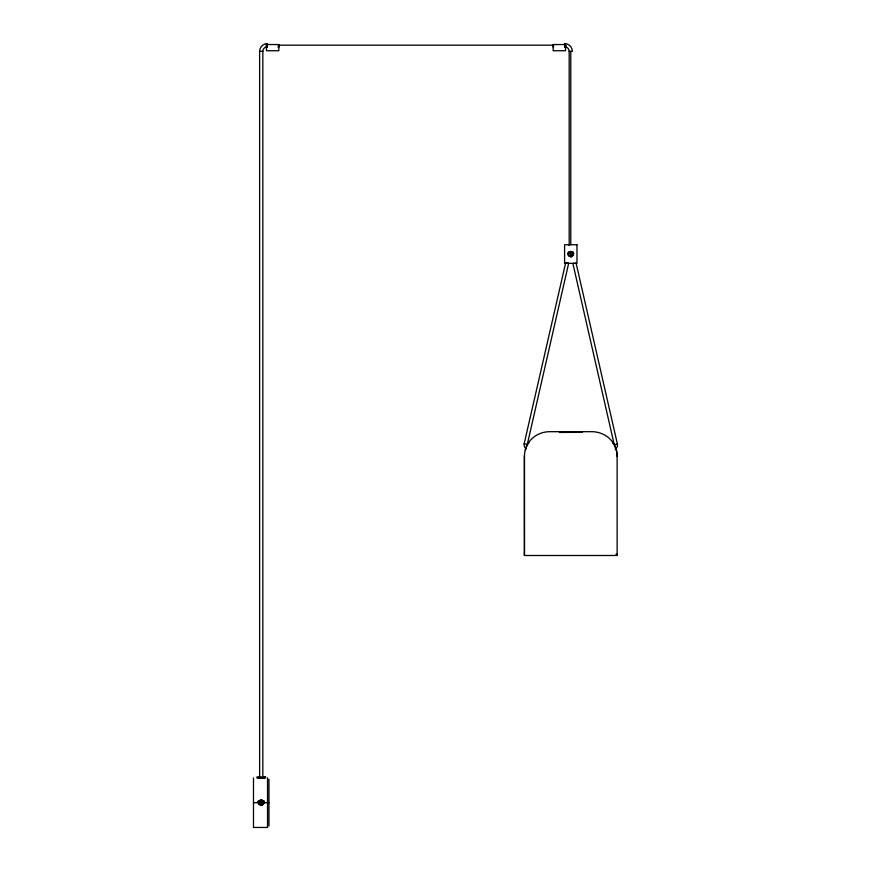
<?xml version="1.0" encoding="UTF-8"?>
<svg xmlns="http://www.w3.org/2000/svg" width="871" height="871" viewBox="0 0 871 871"><rect width="100%" height="100%" fill="white"/><g stroke="black" fill="none" stroke-linecap="round" stroke-linejoin="round"><path stroke-width="1.31" d="M278.437 47.284L278.796 45.161A2.428 1.111 64.4 0 1 278.916 46.99M524.429 455.642L524.418 554.435M278.796 45.248L278.208 47.317M617.147 554.435L617.136 455.642A24.736 24.736 0 0 0 613.826 444.068C609.635 436.469 601.012 431.896 592.454 431.689L549.111 431.689C540.553 431.896 531.931 436.469 527.739 444.068A24.911 24.911 0 0 0 525.267 450.002M617.147 554.587L617.093 555.458L617.147 554.272L615.906 554.272M278.731 45.161L278.709 46.098M564.767 47.372L565.453 44.606M617.147 554.74L617.082 555.491L524.494 555.502L524.418 554.587M565.431 46.098L565.519 45.161L564.931 47.317M261.659 800.536L263.467 802.267L262.28 804.63A2.439 2.428 1 0 1 261.224 804.88C252.296 797.738 271.251 801.527 260.581 804.946C253.428 798.522 269.803 800.003 261.224 804.88L261.224 805.446C272.416 798.914 250.053 798.489 261.224 805.446C272.383 798.685 250.064 798.707 261.224 805.446M568.687 263.205L527.303 444.428A1.426 1.426 0 0 0 527.434 445.419M528.784 442.37L527.739 444.068A24.791 24.791 0 0 0 524.418 456.448L524.462 555.404L524.418 554.74M528.773 442.381L529.154 441.804M262.672 804.543C266.243 794.461 252.035 805.588 262.672 804.543L261.986 803.661M263.401 777.607L264.011 776.997M278.731 44.606L278.818 50.736L266.439 50.736L266.439 44.541L278.818 44.541M259.373 804.14L260.255 803.454M262.204 801.919L263.075 801.233M571.3 256.629C579.966 248.355 560.107 252.307 571.3 256.629C579.89 249.302 560.924 251.175 570.788 256.684M614.284 444.743L617.387 444.036M264.087 777.966L258.36 777.966M264.229 777.955L258.219 777.955M553.161 44.541L565.54 44.541L565.54 50.736L553.161 50.736L553.161 44.541L553.325 46.609M278.274 45.161L553.738 45.161M259.623 776.997L259.623 51.345L262.835 51.345A4.584 4.584 0 0 1 266.7 46.827M564.593 46.773A4.584 4.584 0 0 1 569.177 51.345L572.367 51.345A7.795 7.795 0 0 0 564.593 43.55L564.593 44.911M559.28 432.049L582.285 432.049M581.926 432.256L559.737 432.462M559.628 432.364L581.97 432.364M260.244 777.607L260.886 777.607M261.899 777.607L262.988 777.607M253.483 802.681L258.317 802.681M260.081 802.681L263.51 802.681M264.131 802.681L268.943 802.681M565.649 262.868L524.168 443.72A4.638 4.638 0 0 0 526.411 448.794M565.802 262.89L568.132 263.151M524.179 443.72L527.282 444.428M260.788 804.837L258.937 802.681L261.224 799.926M266.526 46.49L267.005 47.372M266.461 44.552L266.602 46.609M258.447 776.997L259.068 777.607M266.874 47.23L266.526 45.336M553.542 47.284L553.248 46.49M612.563 442.033L613.565 443.622M612.999 442.708L613.826 444.068A24.911 24.911 0 0 1 616.298 450.002A24.791 24.791 0 0 1 617.147 456.448M553.466 47.056L553.248 45.336M613.957 443.426L572.889 263.521L576.101 263.151L617.397 444.025A4.638 4.638 0 0 1 615.155 449.098M570.777 51.345L570.777 244.555M569.177 51.345L569.177 245.491M268.965 779.349L268.965 826.024M267.419 44.911L267.419 43.572A7.795 7.795 0 0 0 259.623 51.345M267.539 777.923L267.539 827.45L253.483 827.45L253.483 777.923M262.835 51.345L262.835 776.997M278.862 46.25A2.178 0.566 85.5 0 1 278.796 46.686M565.584 46.25A2.178 0.566 85.5 0 1 565.529 46.686M565.606 45.183A2.428 1.111 64.4 0 1 565.638 46.99M570.331 253.276L569.884 254.049L571.224 254.822L571.681 254.049L570.331 253.276M260.658 801.56L260.875 802.648L260.091 803.258L261.18 803.029L261.79 803.813L261.572 802.724L262.356 802.115L261.267 802.343L260.658 801.56M576.972 244.762L564.593 244.762L564.593 263.336L576.972 263.336L576.972 244.762M265.568 776.997L256.901 776.997L256.901 777.923L265.568 777.923L265.568 776.997M569.547 256.194A2.471 2.471 0 0 0 573.26 254.049A2.471 2.471 0 0 0 569.547 251.904A2.471 2.471 0 0 0 569.547 256.194M569.471 256.324A2.635 2.635 0 0 0 573.412 254.049A2.635 2.635 0 0 0 569.471 251.773A2.635 2.635 0 0 0 569.471 256.324M259.808 804.564A2.352 2.352 0 0 0 263.565 802.975A2.352 2.352 0 0 0 260.298 800.525A2.352 2.352 0 0 0 259.808 804.564"/></g></svg>
